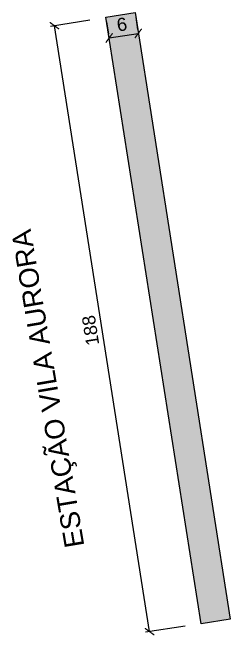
# Model space of a CAD drawing. Header units: metres. Extents: x 286532 to 329498, y 7396783 to 7466136.
# Drawn here: x 320995.8 to 321062.5, y 7406614.6 to 7406805.6 of the extents above; entities that cross this region are included whole.
import ezdxf

# ---------------------------------------------------------------- set-up
doc = ezdxf.new("R2010")
doc.units = ezdxf.units.M
doc.header["$LTSCALE"] = 10
doc.layers.get('0').update_dxf_attribs({"color": 255})
doc.layers.add('_AUX-PLATAFORMA COTAS', color=1, linetype='Continuous', lineweight=25)
doc.layers.add('_AUX-PLATAFORMA EXISTENTE', color=252, linetype='Continuous', lineweight=25)
doc.layers.add('TEXTO', color=3, linetype='Continuous')
doc.styles.add('ARIAL', font='arial.ttf')
doc.styles.get("Standard").update_dxf_attribs({"font": 'arial.ttf'})
doc.dimstyles.new('ISO-25', dxfattribs={"dimtxt": 2.5, "dimasz": 2.5, "dimexe": 1.25, "dimexo": 0.625, "dimtad": 1, "dimtxsty": 'Standard', "dimcen": 2.5, "dimadec": 0, "dimazin": 0, "dimtfac": 1, "dimtmove": 0, "dimatfit": 3, "dimfxl": 1, "dimarcsym": 0})

# ---------------------------------------------------------------- blocks, each defined once
blk = doc.blocks.new('estação_vila-aurora')
at = {"layer": '_AUX-PLATAFORMA EXISTENTE', "lineweight": 50, "true_color": 0xa1a1a1}
h = blk.add_hatch(color=253, dxfattribs=at)
h.dxf.hatch_style = 1
h.paths.add_polyline_path([(-29.17, 185.95), (-20.28, 187.35), (8.88, 1.45), (0, 0)])
at = {"layer": '_AUX-PLATAFORMA EXISTENTE', "const_width": 0.1, "elevation": 0, "flags": 128}
blk.add_lwpolyline([(-29.17, 185.95), (-20.28, 187.35), (8.88, 1.45), (0, 0)], close=True, dxfattribs=at)
at = {"layer": '_AUX-PLATAFORMA EXISTENTE', "color": 1}
blk.add_lwpolyline([(-29.17, 185.95), (-20.28, 187.35), (8.88, 1.45), (0, 0)], close=True, dxfattribs=at)
blk = doc.blocks.new('_ArchTick')
at = {"color": 0, "linetype": 'ByBlock', "const_width": 0.15}
blk.add_lwpolyline([(-0.5, -0.5), (0.5, 0.5)], dxfattribs=at)
blk = doc.blocks.new('*D131')
at = {"layer": '_AUX-PLATAFORMA COTAS', "color": 0, "lineweight": -2, "ltscale": 0.05, "transparency": 16777216}
for p, q in [((321019.51, 7406803.21), (321007.43, 7406801.32)), ((321037.79, 7406615.78), (321008.67, 7406801.51)), ((321048.64, 7406617.48), (321036.56, 7406615.59))]:
    blk.add_line(p, q, dxfattribs=at)
at = {"layer": 'Defpoints', "color": 0, "ltscale": 0.05, "transparency": 16777216}
for p in [(321024.45, 7406803.99), (321008.67, 7406801.51), (321053.58, 7406618.26)]:
    blk.add_point(p, dxfattribs=at)
at = {"layer": '_AUX-PLATAFORMA COTAS', "color": 0, "lineweight": -2, "ltscale": 0.05, "transparency": 16777216, "xscale": 2.5, "yscale": 2.5, "zscale": 2.5}
for p, rotation in [((321008.67, 7406801.51), 98.9133337724674), ((321037.79, 7406615.78), 278.9133337724674)]:
    blk.add_blockref('_ArchTick', p, dxfattribs=dict(at, rotation=rotation))
at = {"layer": '_AUX-PLATAFORMA COTAS', "color": 0, "ltscale": 0.05, "transparency": 16777216, "insert": (321019.73, 7406708.1), "char_height": 4, "attachment_point": 5, "rotation": 98.9133}
blk.add_mtext('188', dxfattribs=at)
blk = doc.blocks.new('*D132')
at = {"layer": '_AUX-PLATAFORMA COTAS', "color": 0, "lineweight": -2, "ltscale": 0.05, "transparency": 16777216}
for p, q in [((321024.65, 7406802.71), (321025.23, 7406799)), ((321033.54, 7406804.1), (321034.13, 7406800.4)), ((321025.43, 7406797.77), (321034.32, 7406799.16))]:
    blk.add_line(p, q, dxfattribs=at)
at = {"layer": 'Defpoints', "color": 0, "ltscale": 0.05, "transparency": 16777216}
for p in [(321034.32, 7406799.16), (321034.32, 7406799.16), (321025.43, 7406797.77)]:
    blk.add_point(p, dxfattribs=at)
at = {"layer": '_AUX-PLATAFORMA COTAS', "color": 0, "lineweight": -2, "ltscale": 0.05, "transparency": 16777216, "xscale": 2.5, "yscale": 2.5, "zscale": 2.5}
for p, rotation in [((321034.32, 7406799.16), 8.915396135486573), ((321025.43, 7406797.77), 188.9153961354865)]:
    blk.add_blockref('_ArchTick', p, dxfattribs=dict(at, rotation=rotation))
at = {"layer": '_AUX-PLATAFORMA COTAS', "color": 0, "ltscale": 0.05, "transparency": 16777216, "insert": (321029.32, 7406801.96), "char_height": 4, "attachment_point": 5, "rotation": 188.9154}
blk.add_mtext('9', dxfattribs=at)

msp = doc.modelspace()

# ---------------------------------------------------------------- block references
msp.add_blockref('estação_vila-aurora', (321053.601, 7406618.168))

# ---------------------------------------------------------------- texts
at = {"layer": 'TEXTO', "style": 'ARIAL'}
msp.add_text('ESTAÇÃO VILA AURORA', height=6, rotation=99.61746, dxfattribs=at).set_placement((321017.858, 7406642.065))

# ---------------------------------------------------------------- dimensions: what is measured, and where the dimension line sits
at = {"layer": '_AUX-PLATAFORMA COTAS', "ltscale": 0.05}
for p1, p2, distance, picture, middle in [((321025.428, 7406797.766), (321034.319, 7406799.16), 0, '*D132', (321029.324, 7406801.963)), ((321053.581, 7406618.258), (321024.452, 7406803.989), 15.98, '*D131', (321019.73, 7406708.099))]:
    dim = msp.add_aligned_dim(p1=p1, p2=p2, distance=distance, dimstyle='ISO-25', override={"dimtxt": 4, "dimexo": 5, "dimgap": 1.5, "dimtad": 2, "dimblk1": 'ArchTick', "dimblk2": 'ArchTick', "dimsah": 1}, dxfattribs=at)
    dim.commit()
    dim.dimension.update_dxf_attribs({"geometry": picture, "text_midpoint": middle})

doc.saveas('drawing.dxf')
